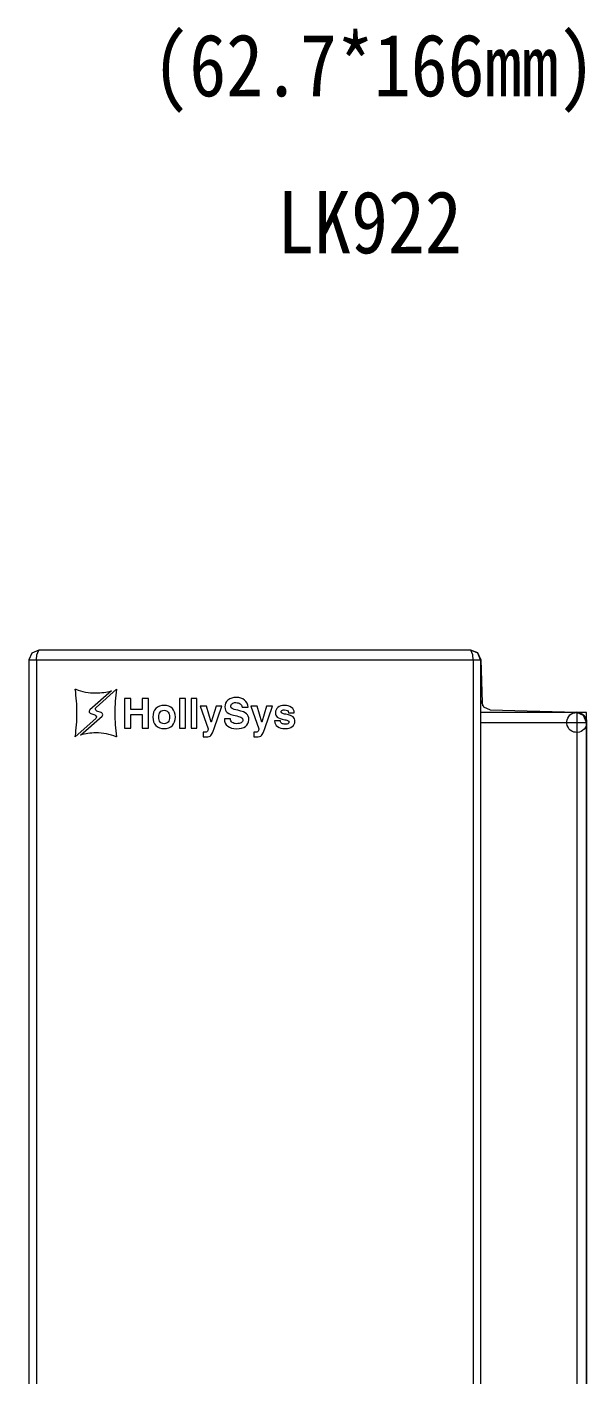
# Model space of a CAD drawing. Header units: millimetres. Extents: x 33157 to 59611, y -29750 to 1750.
# Drawn here: x 53645 to 53689.9, y 1.4 to 109.4 of the extents above; entities that cross this region are included whole.
import ezdxf

# ---------------------------------------------------------------- set-up
doc = ezdxf.new("R2010")
doc.units = ezdxf.units.MM
doc.layers.get('0').update_dxf_attribs({"lineweight": 18})
doc.layers.add('layer 1', color=7, linetype='Continuous', lineweight=18)
doc.styles.add('STYLE1', font='')
doc.styles.get('STYLE1').set_extended_font_data('宋体')

msp = doc.modelspace()

# ---------------------------------------------------------------- linework, layer by layer
at = {"layer": 'layer 1', "lineweight": 9}
for p, q in [((53645.2, 58.62), (53645.2, -105.79)), ((53645.82, 58.62), (53645.82, -5.73)), ((53680.82, 58.62), (53680.82, -5.73)), ((53681.41, 58.62), (53681.41, -68.54)), ((53689.12, 54.41), (53689.12, -66.79)), ((53689.91, 53.64), (53689.91, 53.6)), ((53689.91, 53.6), (53689.91, -66.32))]:
    msp.add_line(p, q, dxfattribs=at)
msp.add_lwpolyline([(53681.41, -68.58), (53689.91, -68.58), (53689.91, 54.41), (53681.41, 54.41)], close=True, dxfattribs=at)
for points, knots in [([(53646, 59.41), (53646, 59.41), (53645.44, 59.17), (53645.44, 59.17), (53645.44, 59.17), (53645.2, 58.62), (53645.2, 58.62)], [0, 0, 0, 0, 167351.787083, 167351.787083, 167351.787083, 334703.574166, 334703.574166, 334703.574166, 334703.574166]), ([(53645.82, 58.62), (53645.82, 58.62), (53645.84, 59.03), (53645.84, 59.03), (53645.84, 59.03), (53646, 59.41), (53646, 59.41)], [0, 0, 0, 0, 167353.555702, 167353.555702, 167353.555702, 334707.111404, 334707.111404, 334707.111404, 334707.111404]), ([(53681.41, 58.62), (53681.41, 58.62), (53681.18, 59.17), (53681.18, 59.17), (53681.18, 59.17), (53680.62, 59.41), (53680.62, 59.41)], [0, 0, 0, 0, 167463.128442, 167463.128442, 167463.128442, 334926.256885, 334926.256885, 334926.256885, 334926.256885]), ([(53680.82, 58.62), (53680.82, 58.62), (53680.78, 59.03), (53680.78, 59.03), (53680.78, 59.03), (53680.62, 59.41), (53680.62, 59.41)], [0, 0, 0, 0, 167462.40276, 167462.40276, 167462.40276, 334924.805521, 334924.805521, 334924.805521, 334924.805521]), ([(53681.43, 58.64), (53681.43, 58.64), (53681.2, 59.19), (53681.2, 59.19), (53681.2, 59.19), (53680.64, 59.41), (53680.64, 59.41)], [0, 0, 0, 0, 167463.164049, 167463.164049, 167463.164049, 334926.328098, 334926.328098, 334926.328098, 334926.328098]), ([(53681.41, 55.42), (53681.41, 55.42), (53681.65, 54.85), (53681.65, 54.85), (53681.65, 54.85), (53682.19, 54.61), (53682.19, 54.61)], [0, 0, 0, 0, 167471.338304, 167471.338304, 167471.338304, 334942.676608, 334942.676608, 334942.676608, 334942.676608]), ([(53689.69, 54.17), (53689.69, 54.17), (53689.57, 54.27), (53689.57, 54.27), (53689.57, 54.27), (53689.43, 54.35), (53689.43, 54.35), (53689.43, 54.35), (53689.29, 54.39), (53689.29, 54.39), (53689.29, 54.39), (53689.14, 54.41), (53689.14, 54.41), (53689.14, 54.41), (53688.98, 54.39), (53688.98, 54.39), (53688.98, 54.39), (53688.84, 54.37), (53688.84, 54.37), (53688.84, 54.37), (53688.7, 54.29), (53688.7, 54.29), (53688.7, 54.29), (53688.58, 54.21), (53688.58, 54.21), (53688.58, 54.21), (53688.48, 54.09), (53688.48, 54.09), (53688.48, 54.09), (53688.4, 53.95), (53688.4, 53.95), (53688.4, 53.95), (53688.34, 53.82), (53688.34, 53.82), (53688.34, 53.82), (53688.32, 53.68), (53688.32, 53.68), (53688.32, 53.68), (53688.32, 53.52), (53688.32, 53.52), (53688.32, 53.52), (53688.36, 53.36), (53688.36, 53.36), (53688.36, 53.36), (53688.42, 53.22), (53688.42, 53.22), (53688.42, 53.22), (53688.5, 53.1), (53688.5, 53.1), (53688.5, 53.1), (53688.6, 53), (53688.6, 53), (53688.6, 53), (53688.74, 52.9), (53688.74, 52.9), (53688.74, 52.9), (53688.88, 52.84), (53688.88, 52.84), (53688.88, 52.84), (53689.02, 52.82), (53689.02, 52.82), (53689.02, 52.82), (53689.18, 52.8), (53689.18, 52.8), (53689.18, 52.8), (53689.33, 52.84), (53689.33, 52.84), (53689.33, 52.84), (53689.47, 52.88), (53689.47, 52.88), (53689.47, 52.88), (53689.59, 52.96), (53689.59, 52.96), (53689.59, 52.96), (53689.71, 53.08), (53689.71, 53.08), (53689.71, 53.08), (53689.81, 53.2), (53689.81, 53.2), (53689.81, 53.2), (53689.87, 53.34), (53689.87, 53.34), (53689.87, 53.34), (53689.91, 53.48), (53689.91, 53.48), (53689.91, 53.48), (53689.91, 53.64), (53689.91, 53.64), (53689.91, 53.64), (53689.89, 53.78), (53689.89, 53.78), (53689.89, 53.78), (53689.85, 53.94), (53689.85, 53.94), (53689.85, 53.94), (53689.77, 54.05), (53689.77, 54.05), (53689.77, 54.05), (53689.69, 54.17), (53689.69, 54.17)], [0, 0, 0, 0, 131849.888342, 131849.888342, 131849.888342, 263699.776685, 263699.776685, 263699.776685, 395549.665027, 395549.665027, 395549.665027, 527399.553369, 527399.553369, 527399.553369, 659249.441712, 659249.441712, 659249.441712, 791099.330054, 791099.330054, 791099.330054, 922949.218396, 922949.218396, 922949.218396, 1054799.106738, 1054799.106738, 1054799.106738, 1186648.995081, 1186648.995081, 1186648.995081, 1318498.883423, 1318498.883423, 1318498.883423, 1450348.771765, 1450348.771765, 1450348.771765, 1582198.660108, 1582198.660108, 1582198.660108, 1714048.54845, 1714048.54845, 1714048.54845, 1845898.436792, 1845898.436792, 1845898.436792, 1977748.325135, 1977748.325135, 1977748.325135, 2109598.213477, 2109598.213477, 2109598.213477, 2241448.101819, 2241448.101819, 2241448.101819, 2373297.990162, 2373297.990162, 2373297.990162, 2505147.878504, 2505147.878504, 2505147.878504, 2636997.766846, 2636997.766846, 2636997.766846, 2768847.655189, 2768847.655189, 2768847.655189, 2900697.543531, 2900697.543531, 2900697.543531, 3032547.431873, 3032547.431873, 3032547.431873, 3164397.320215, 3164397.320215, 3164397.320215, 3296247.208558, 3296247.208558, 3296247.208558, 3428097.0969, 3428097.0969, 3428097.0969, 3559946.985242, 3559946.985242, 3559946.985242, 3691796.873585, 3691796.873585, 3691796.873585, 3823646.761927, 3823646.761927, 3823646.761927, 3955496.650269, 3955496.650269, 3955496.650269, 4087346.538612, 4087346.538612, 4087346.538612, 4219196.426954, 4219196.426954, 4219196.426954, 4351046.315296, 4351046.315296, 4351046.315296, 4351046.315296]), ([(53689.91, 53.6), (53689.91, 53.6), (53689.67, 54.17), (53689.67, 54.17), (53689.67, 54.17), (53689.12, 54.41), (53689.12, 54.41)], [0, 0, 0, 0, 167497.429778, 167497.429778, 167497.429778, 334994.859556, 334994.859556, 334994.859556, 334994.859556]), ([(53689.91, 53.64), (53689.91, 53.64), (53689.69, 54.19), (53689.69, 54.19), (53689.69, 54.19), (53689.14, 54.43), (53689.14, 54.43)], [0, 0, 0, 0, 167497.463064, 167497.463064, 167497.463064, 334994.926129, 334994.926129, 334994.926129, 334994.926129])]:
    msp.add_open_spline(points, degree=3, knots=knots, dxfattribs=at)
for points in [[(53680.62, 59.41), (53680.62, 59.41), (53646, 59.41), (53646, 59.41)], [(53645.2, 58.62), (53645.2, 58.62), (53681.41, 58.62), (53681.41, 58.62)], [(53681.43, 58.64), (53681.43, 58.64), (53681.53, 55.18), (53681.53, 55.18)], [(53681.53, 55.18), (53681.53, 55.18), (53681.57, 54.95), (53681.57, 54.95)], [(53689.12, 54.41), (53689.12, 54.41), (53681.41, 54.41), (53681.41, 54.41)], [(53682.19, 54.61), (53682.19, 54.61), (53689.14, 54.43), (53689.14, 54.43)], [(53681.43, 53.6), (53681.43, 53.6), (53689.91, 53.6), (53689.91, 53.6)]]:
    msp.add_open_spline(points, degree=3, dxfattribs=at)
at = {"layer": 'layer 1'}
for points, knots in [([(53650.49, 54.21), (53650.49, 54.21), (53650.49, 54.21), (53650.49, 54.21), (53650.49, 54.21), (53650.16, 54.33), (53650.16, 54.33), (53650.08, 54.35), (53650.03, 54.42), (53650.03, 54.5), (53650.03, 54.55), (53650.05, 54.6), (53650.09, 54.63), (53650.09, 54.63), (53650.08, 54.63), (53650.08, 54.63), (53650.08, 54.63), (53651.81, 56.14), (53651.81, 56.14), (53651.42, 56.03), (53651, 55.97), (53650.57, 55.97), (53650, 55.97), (53649.45, 56.07), (53648.95, 56.27), (53648.94, 56.27), (53648.93, 56.27), (53648.92, 56.28), (53648.92, 56.28), (53648.92, 56.27), (53648.92, 56.27), (53649, 55.64), (53649.05, 55.01), (53649.05, 54.37), (53649.05, 53.72), (53649, 53.09), (53648.92, 52.47), (53648.92, 52.47), (53648.92, 52.45), (53648.92, 52.45), (53648.92, 52.45), (53650.56, 53.92), (53650.56, 53.92), (53650.56, 53.92), (53650.56, 53.92), (53650.56, 53.92), (53650.59, 53.95), (53650.61, 54), (53650.61, 54.05), (53650.61, 54.12), (53650.56, 54.19), (53650.49, 54.21)], [0, 0, 0, 0, 133913.218521, 133913.218521, 133913.218521, 267826.437041, 267826.437041, 267826.437041, 401739.655562, 401739.655562, 401739.655562, 535652.874082, 535652.874082, 535652.874082, 669566.092603, 669566.092603, 669566.092603, 803479.311123, 803479.311123, 803479.311123, 937392.529644, 937392.529644, 937392.529644, 1071305.748164, 1071305.748164, 1071305.748164, 1205218.966685, 1205218.966685, 1205218.966685, 1339132.185205, 1339132.185205, 1339132.185205, 1473045.403726, 1473045.403726, 1473045.403726, 1606958.622247, 1606958.622247, 1606958.622247, 1740871.840767, 1740871.840767, 1740871.840767, 1874785.059288, 1874785.059288, 1874785.059288, 2008698.277808, 2008698.277808, 2008698.277808, 2142611.496329, 2142611.496329, 2142611.496329, 2276524.714849, 2276524.714849, 2276524.714849, 2276524.714849]), ([(53650.65, 54.52), (53650.65, 54.52), (53650.65, 54.52), (53650.65, 54.52), (53650.65, 54.52), (53650.98, 54.4), (53650.98, 54.4), (53651.06, 54.38), (53651.12, 54.31), (53651.12, 54.23), (53651.12, 54.18), (53651.09, 54.13), (53651.06, 54.1), (53651.06, 54.1), (53651.06, 54.1), (53651.06, 54.1), (53651.06, 54.1), (53649.33, 52.59), (53649.33, 52.59), (53649.72, 52.7), (53650.14, 52.77), (53650.57, 52.77), (53651.14, 52.77), (53651.69, 52.66), (53652.2, 52.46), (53652.21, 52.46), (53652.21, 52.46), (53652.22, 52.45), (53652.22, 52.45), (53652.22, 52.46), (53652.22, 52.46), (53652.14, 53.09), (53652.09, 53.72), (53652.09, 54.36), (53652.09, 55.01), (53652.14, 55.64), (53652.22, 56.26), (53652.22, 56.26), (53652.22, 56.28), (53652.22, 56.28), (53652.22, 56.28), (53650.58, 54.81), (53650.58, 54.81), (53650.58, 54.81), (53650.58, 54.81), (53650.58, 54.81), (53650.55, 54.78), (53650.53, 54.73), (53650.53, 54.68), (53650.53, 54.61), (53650.58, 54.54), (53650.65, 54.52)], [0, 0, 0, 0, 133918.393332, 133918.393332, 133918.393332, 267836.786664, 267836.786664, 267836.786664, 401755.179996, 401755.179996, 401755.179996, 535673.573328, 535673.573328, 535673.573328, 669591.96666, 669591.96666, 669591.96666, 803510.359992, 803510.359992, 803510.359992, 937428.753324, 937428.753324, 937428.753324, 1071347.146656, 1071347.146656, 1071347.146656, 1205265.539988, 1205265.539988, 1205265.539988, 1339183.93332, 1339183.93332, 1339183.93332, 1473102.326652, 1473102.326652, 1473102.326652, 1607020.719984, 1607020.719984, 1607020.719984, 1740939.113316, 1740939.113316, 1740939.113316, 1874857.506648, 1874857.506648, 1874857.506648, 2008775.89998, 2008775.89998, 2008775.89998, 2142694.293312, 2142694.293312, 2142694.293312, 2276612.686644, 2276612.686644, 2276612.686644, 2276612.686644]), ([(53652.87, 55.54), (53652.87, 55.54), (53653.11, 55.54), (53653.11, 55.54), (53653.11, 55.54), (53653.36, 55.54), (53653.36, 55.54), (53653.36, 55.54), (53653.36, 54.65), (53653.36, 54.65), (53653.36, 54.65), (53654.29, 54.65), (53654.29, 54.65), (53654.29, 54.65), (53654.29, 55.54), (53654.29, 55.54), (53654.29, 55.54), (53654.54, 55.54), (53654.54, 55.54), (53654.54, 55.54), (53654.79, 55.54), (53654.79, 55.54), (53654.79, 55.54), (53654.79, 53.16), (53654.79, 53.16), (53654.79, 53.16), (53654.54, 53.16), (53654.54, 53.16), (53654.54, 53.16), (53654.29, 53.16), (53654.29, 53.16), (53654.29, 53.16), (53654.29, 54.24), (53654.29, 54.24), (53654.29, 54.24), (53653.36, 54.24), (53653.36, 54.24), (53653.36, 54.24), (53653.36, 53.16), (53653.36, 53.16), (53653.36, 53.16), (53653.12, 53.16), (53653.12, 53.16), (53653.12, 53.16), (53652.87, 53.16), (53652.87, 53.16), (53652.87, 53.16), (53652.87, 55.54), (53652.87, 55.54)], [0, 0, 0, 0, 134201.568115, 134201.568115, 134201.568115, 268403.13623, 268403.13623, 268403.13623, 402604.704345, 402604.704345, 402604.704345, 536806.27246, 536806.27246, 536806.27246, 671007.840575, 671007.840575, 671007.840575, 805209.40869, 805209.40869, 805209.40869, 939410.976805, 939410.976805, 939410.976805, 1073612.54492, 1073612.54492, 1073612.54492, 1207814.113035, 1207814.113035, 1207814.113035, 1342015.681149, 1342015.681149, 1342015.681149, 1476217.249264, 1476217.249264, 1476217.249264, 1610418.817379, 1610418.817379, 1610418.817379, 1744620.385494, 1744620.385494, 1744620.385494, 1878821.953609, 1878821.953609, 1878821.953609, 2013023.521724, 2013023.521724, 2013023.521724, 2147225.089839, 2147225.089839, 2147225.089839, 2147225.089839]), ([(53657.28, 55.54), (53657.28, 55.54), (53657.51, 55.54), (53657.51, 55.54), (53657.51, 55.54), (53657.75, 55.54), (53657.75, 55.54), (53657.75, 55.54), (53657.75, 53.16), (53657.75, 53.16), (53657.75, 53.16), (53657.51, 53.16), (53657.51, 53.16), (53657.51, 53.16), (53657.28, 53.16), (53657.28, 53.16), (53657.28, 53.16), (53657.28, 55.54), (53657.28, 55.54)], [0, 0, 0, 0, 142113.924643, 142113.924643, 142113.924643, 284227.849287, 284227.849287, 284227.849287, 426341.77393, 426341.77393, 426341.77393, 568455.698573, 568455.698573, 568455.698573, 710569.623217, 710569.623217, 710569.623217, 852683.54786, 852683.54786, 852683.54786, 852683.54786]), ([(53658.2, 55.54), (53658.2, 55.54), (53658.43, 55.54), (53658.43, 55.54), (53658.43, 55.54), (53658.67, 55.54), (53658.67, 55.54), (53658.67, 55.54), (53658.67, 53.16), (53658.67, 53.16), (53658.67, 53.16), (53658.44, 53.16), (53658.44, 53.16), (53658.44, 53.16), (53658.2, 53.16), (53658.2, 53.16), (53658.2, 53.16), (53658.2, 55.54), (53658.2, 55.54)], [0, 0, 0, 0, 142116.366975, 142116.366975, 142116.366975, 284232.73395, 284232.73395, 284232.73395, 426349.100926, 426349.100926, 426349.100926, 568465.467901, 568465.467901, 568465.467901, 710581.834876, 710581.834876, 710581.834876, 852698.201851, 852698.201851, 852698.201851, 852698.201851]), ([(53662.29, 54.83), (53662.28, 54.94), (53662.23, 55.03), (53662.14, 55.1), (53662.05, 55.16), (53661.93, 55.2), (53661.78, 55.2), (53661.66, 55.2), (53661.56, 55.17), (53661.49, 55.11), (53661.41, 55.06), (53661.38, 54.98), (53661.38, 54.88), (53661.38, 54.81), (53661.42, 54.76), (53661.49, 54.72), (53661.56, 54.68), (53661.72, 54.63), (53661.96, 54.58), (53662.31, 54.5), (53662.54, 54.41), (53662.65, 54.31), (53662.77, 54.21), (53662.83, 54.05), (53662.83, 53.83), (53662.83, 53.6), (53662.74, 53.43), (53662.56, 53.29), (53662.39, 53.16), (53662.15, 53.1), (53661.85, 53.1), (53661.55, 53.1), (53661.31, 53.17), (53661.14, 53.31), (53660.97, 53.45), (53660.88, 53.64), (53660.87, 53.9), (53660.87, 53.9), (53661.35, 53.9), (53661.35, 53.9), (53661.36, 53.77), (53661.4, 53.68), (53661.49, 53.61), (53661.58, 53.54), (53661.7, 53.51), (53661.85, 53.51), (53662.01, 53.51), (53662.13, 53.53), (53662.22, 53.58), (53662.31, 53.64), (53662.36, 53.71), (53662.36, 53.8), (53662.36, 53.89), (53662.32, 53.95), (53662.26, 53.99), (53662.2, 54.04), (53662.06, 54.08), (53661.86, 54.13), (53661.48, 54.21), (53661.23, 54.3), (53661.1, 54.4), (53660.97, 54.5), (53660.91, 54.65), (53660.91, 54.85), (53660.91, 55.09), (53660.99, 55.27), (53661.16, 55.4), (53661.33, 55.54), (53661.56, 55.61), (53661.84, 55.61), (53662.11, 55.61), (53662.32, 55.54), (53662.49, 55.4), (53662.66, 55.26), (53662.75, 55.07), (53662.77, 54.83), (53662.77, 54.83), (53662.29, 54.83), (53662.29, 54.83)], [0, 0, 0, 0, 132397.847276, 132397.847276, 132397.847276, 264795.694552, 264795.694552, 264795.694552, 397193.541828, 397193.541828, 397193.541828, 529591.389104, 529591.389104, 529591.389104, 661989.23638, 661989.23638, 661989.23638, 794387.083655, 794387.083655, 794387.083655, 926784.930931, 926784.930931, 926784.930931, 1059182.778207, 1059182.778207, 1059182.778207, 1191580.625483, 1191580.625483, 1191580.625483, 1323978.472759, 1323978.472759, 1323978.472759, 1456376.320035, 1456376.320035, 1456376.320035, 1588774.167311, 1588774.167311, 1588774.167311, 1721172.014587, 1721172.014587, 1721172.014587, 1853569.861863, 1853569.861863, 1853569.861863, 1985967.709139, 1985967.709139, 1985967.709139, 2118365.556415, 2118365.556415, 2118365.556415, 2250763.40369, 2250763.40369, 2250763.40369, 2383161.250966, 2383161.250966, 2383161.250966, 2515559.098242, 2515559.098242, 2515559.098242, 2647956.945518, 2647956.945518, 2647956.945518, 2780354.792794, 2780354.792794, 2780354.792794, 2912752.64007, 2912752.64007, 2912752.64007, 3045150.487346, 3045150.487346, 3045150.487346, 3177548.334622, 3177548.334622, 3177548.334622, 3309946.181898, 3309946.181898, 3309946.181898, 3442344.029174, 3442344.029174, 3442344.029174, 3442344.029174]), ([(53655.38, 53.36), (53655.22, 53.53), (53655.14, 53.75), (53655.14, 54.03), (53655.14, 54.32), (53655.22, 54.55), (53655.38, 54.72), (53655.55, 54.89), (53655.77, 54.97), (53656.04, 54.97), (53656.32, 54.97), (53656.54, 54.89), (53656.7, 54.72), (53656.86, 54.55), (53656.94, 54.32), (53656.94, 54.03), (53656.94, 53.75), (53656.86, 53.53), (53656.7, 53.36), (53656.54, 53.2), (53656.32, 53.12), (53656.04, 53.12), (53655.77, 53.12), (53655.55, 53.2), (53655.38, 53.36)], [0, 0, 0, 0, 138949.310288, 138949.310288, 138949.310288, 277898.620575, 277898.620575, 277898.620575, 416847.930863, 416847.930863, 416847.930863, 555797.24115, 555797.24115, 555797.24115, 694746.551438, 694746.551438, 694746.551438, 833695.861726, 833695.861726, 833695.861726, 972645.172013, 972645.172013, 972645.172013, 1111594.482301, 1111594.482301, 1111594.482301, 1111594.482301]), ([(53656.36, 53.64), (53656.43, 53.73), (53656.47, 53.86), (53656.47, 54.04), (53656.47, 54.22), (53656.43, 54.35), (53656.36, 54.44), (53656.28, 54.53), (53656.18, 54.58), (53656.04, 54.58), (53655.9, 54.58), (53655.8, 54.53), (53655.72, 54.44), (53655.65, 54.35), (53655.62, 54.22), (53655.62, 54.04), (53655.62, 53.86), (53655.65, 53.73), (53655.72, 53.64), (53655.8, 53.55), (53655.9, 53.51), (53656.04, 53.51), (53656.18, 53.51), (53656.28, 53.55), (53656.36, 53.64)], [0, 0, 0, 0, 138950.534018, 138950.534018, 138950.534018, 277901.068037, 277901.068037, 277901.068037, 416851.602055, 416851.602055, 416851.602055, 555802.136073, 555802.136073, 555802.136073, 694752.670092, 694752.670092, 694752.670092, 833703.20411, 833703.20411, 833703.20411, 972653.738128, 972653.738128, 972653.738128, 1111604.272147, 1111604.272147, 1111604.272147, 1111604.272147]), ([(53660.05, 53.12), (53659.95, 52.83), (53659.86, 52.64), (53659.79, 52.57), (53659.72, 52.49), (53659.59, 52.45), (53659.4, 52.45), (53659.4, 52.45), (53659.18, 52.46), (53659.18, 52.46), (53659.18, 52.46), (53659.18, 52.83), (53659.18, 52.83), (53659.19, 52.83), (53659.22, 52.82), (53659.27, 52.82), (53659.39, 52.82), (53659.48, 52.85), (53659.51, 52.9), (53659.54, 52.93), (53659.56, 53), (53659.58, 53.1), (53659.58, 53.1), (53658.93, 54.92), (53658.93, 54.92), (53658.93, 54.92), (53659.18, 54.92), (53659.18, 54.92), (53659.18, 54.92), (53659.44, 54.92), (53659.44, 54.92), (53659.44, 54.92), (53659.82, 53.62), (53659.82, 53.62), (53659.82, 53.62), (53659.82, 53.62), (53659.82, 53.62), (53659.82, 53.62), (53660.2, 54.92), (53660.2, 54.92), (53660.2, 54.92), (53660.44, 54.92), (53660.44, 54.92), (53660.44, 54.92), (53660.68, 54.92), (53660.68, 54.92), (53660.68, 54.92), (53660.05, 53.12), (53660.05, 53.12)], [0, 0, 0, 0, 134218.061771, 134218.061771, 134218.061771, 268436.123543, 268436.123543, 268436.123543, 402654.185314, 402654.185314, 402654.185314, 536872.247086, 536872.247086, 536872.247086, 671090.308857, 671090.308857, 671090.308857, 805308.370629, 805308.370629, 805308.370629, 939526.4324, 939526.4324, 939526.4324, 1073744.494171, 1073744.494171, 1073744.494171, 1207962.555943, 1207962.555943, 1207962.555943, 1342180.617714, 1342180.617714, 1342180.617714, 1476398.679486, 1476398.679486, 1476398.679486, 1610616.741257, 1610616.741257, 1610616.741257, 1744834.803028, 1744834.803028, 1744834.803028, 1879052.8648, 1879052.8648, 1879052.8648, 2013270.926571, 2013270.926571, 2013270.926571, 2147488.988343, 2147488.988343, 2147488.988343, 2147488.988343]), ([(53664.11, 53.12), (53664.01, 52.83), (53663.92, 52.64), (53663.85, 52.57), (53663.78, 52.49), (53663.65, 52.45), (53663.46, 52.45), (53663.46, 52.45), (53663.24, 52.46), (53663.24, 52.46), (53663.24, 52.46), (53663.24, 52.83), (53663.24, 52.83), (53663.25, 52.83), (53663.28, 52.82), (53663.33, 52.82), (53663.45, 52.82), (53663.53, 52.85), (53663.57, 52.9), (53663.59, 52.93), (53663.62, 53), (53663.64, 53.1), (53663.64, 53.1), (53662.98, 54.92), (53662.98, 54.92), (53662.98, 54.92), (53663.24, 54.92), (53663.24, 54.92), (53663.24, 54.92), (53663.5, 54.92), (53663.5, 54.92), (53663.5, 54.92), (53663.88, 53.62), (53663.88, 53.62), (53663.88, 53.62), (53663.88, 53.62), (53663.88, 53.62), (53663.88, 53.62), (53664.25, 54.92), (53664.25, 54.92), (53664.25, 54.92), (53664.5, 54.92), (53664.5, 54.92), (53664.5, 54.92), (53664.74, 54.92), (53664.74, 54.92), (53664.74, 54.92), (53664.11, 53.12), (53664.11, 53.12)], [0, 0, 0, 0, 134228.215343, 134228.215343, 134228.215343, 268456.430686, 268456.430686, 268456.430686, 402684.646029, 402684.646029, 402684.646029, 536912.861372, 536912.861372, 536912.861372, 671141.076715, 671141.076715, 671141.076715, 805369.292058, 805369.292058, 805369.292058, 939597.507401, 939597.507401, 939597.507401, 1073825.722744, 1073825.722744, 1073825.722744, 1208053.938087, 1208053.938087, 1208053.938087, 1342282.15343, 1342282.15343, 1342282.15343, 1476510.368773, 1476510.368773, 1476510.368773, 1610738.584116, 1610738.584116, 1610738.584116, 1744966.799459, 1744966.799459, 1744966.799459, 1879195.014802, 1879195.014802, 1879195.014802, 2013423.230145, 2013423.230145, 2013423.230145, 2147651.445488, 2147651.445488, 2147651.445488, 2147651.445488]), ([(53666.01, 54.39), (53666.01, 54.46), (53665.98, 54.52), (53665.93, 54.56), (53665.87, 54.6), (53665.8, 54.62), (53665.7, 54.62), (53665.61, 54.62), (53665.54, 54.6), (53665.49, 54.57), (53665.44, 54.54), (53665.42, 54.5), (53665.42, 54.45), (53665.42, 54.41), (53665.45, 54.37), (53665.5, 54.34), (53665.56, 54.32), (53665.66, 54.29), (53665.8, 54.26), (53666.09, 54.19), (53666.28, 54.12), (53666.38, 54.05), (53666.47, 53.97), (53666.52, 53.85), (53666.52, 53.69), (53666.52, 53.52), (53666.45, 53.38), (53666.31, 53.27), (53666.17, 53.17), (53665.99, 53.12), (53665.76, 53.12), (53665.49, 53.12), (53665.28, 53.17), (53665.13, 53.27), (53664.98, 53.38), (53664.91, 53.53), (53664.9, 53.73), (53664.9, 53.73), (53665.37, 53.73), (53665.37, 53.73), (53665.37, 53.64), (53665.41, 53.58), (53665.48, 53.53), (53665.54, 53.49), (53665.64, 53.47), (53665.76, 53.47), (53665.85, 53.47), (53665.92, 53.48), (53665.97, 53.51), (53666.03, 53.55), (53666.05, 53.59), (53666.05, 53.65), (53666.05, 53.69), (53666.03, 53.72), (53665.98, 53.75), (53665.93, 53.78), (53665.84, 53.8), (53665.71, 53.83), (53665.41, 53.9), (53665.21, 53.97), (53665.11, 54.04), (53665.01, 54.12), (53664.96, 54.23), (53664.96, 54.39), (53664.96, 54.56), (53665.03, 54.7), (53665.16, 54.81), (53665.29, 54.92), (53665.46, 54.97), (53665.67, 54.97), (53665.91, 54.97), (53666.1, 54.92), (53666.25, 54.81), (53666.4, 54.71), (53666.47, 54.57), (53666.47, 54.39), (53666.47, 54.39), (53666.47, 54.39), (53666.47, 54.39), (53666.47, 54.39), (53666.01, 54.39), (53666.01, 54.39)], [0, 0, 0, 0, 132301.721013, 132301.721013, 132301.721013, 264603.442026, 264603.442026, 264603.442026, 396905.163039, 396905.163039, 396905.163039, 529206.884051, 529206.884051, 529206.884051, 661508.605064, 661508.605064, 661508.605064, 793810.326077, 793810.326077, 793810.326077, 926112.04709, 926112.04709, 926112.04709, 1058413.768103, 1058413.768103, 1058413.768103, 1190715.489116, 1190715.489116, 1190715.489116, 1323017.210129, 1323017.210129, 1323017.210129, 1455318.931141, 1455318.931141, 1455318.931141, 1587620.652154, 1587620.652154, 1587620.652154, 1719922.373167, 1719922.373167, 1719922.373167, 1852224.09418, 1852224.09418, 1852224.09418, 1984525.815193, 1984525.815193, 1984525.815193, 2116827.536206, 2116827.536206, 2116827.536206, 2249129.257219, 2249129.257219, 2249129.257219, 2381430.978232, 2381430.978232, 2381430.978232, 2513732.699244, 2513732.699244, 2513732.699244, 2646034.420257, 2646034.420257, 2646034.420257, 2778336.14127, 2778336.14127, 2778336.14127, 2910637.862283, 2910637.862283, 2910637.862283, 3042939.583296, 3042939.583296, 3042939.583296, 3175241.304309, 3175241.304309, 3175241.304309, 3307543.025322, 3307543.025322, 3307543.025322, 3439844.746334, 3439844.746334, 3439844.746334, 3572146.467347, 3572146.467347, 3572146.467347, 3572146.467347])]:
    msp.add_open_spline(points, degree=3, knots=knots, dxfattribs=at)

# ---------------------------------------------------------------- texts
at = {"color": 0, "style": 'STYLE1', "width": 0.87}
for s, p in [('(62.7*166mm)', (53655.1, 103.79)), ('LK922', (53665.11, 91.21))]:
    msp.add_text(s, height=5, dxfattribs=at).set_placement(p)

doc.saveas('drawing.dxf')
